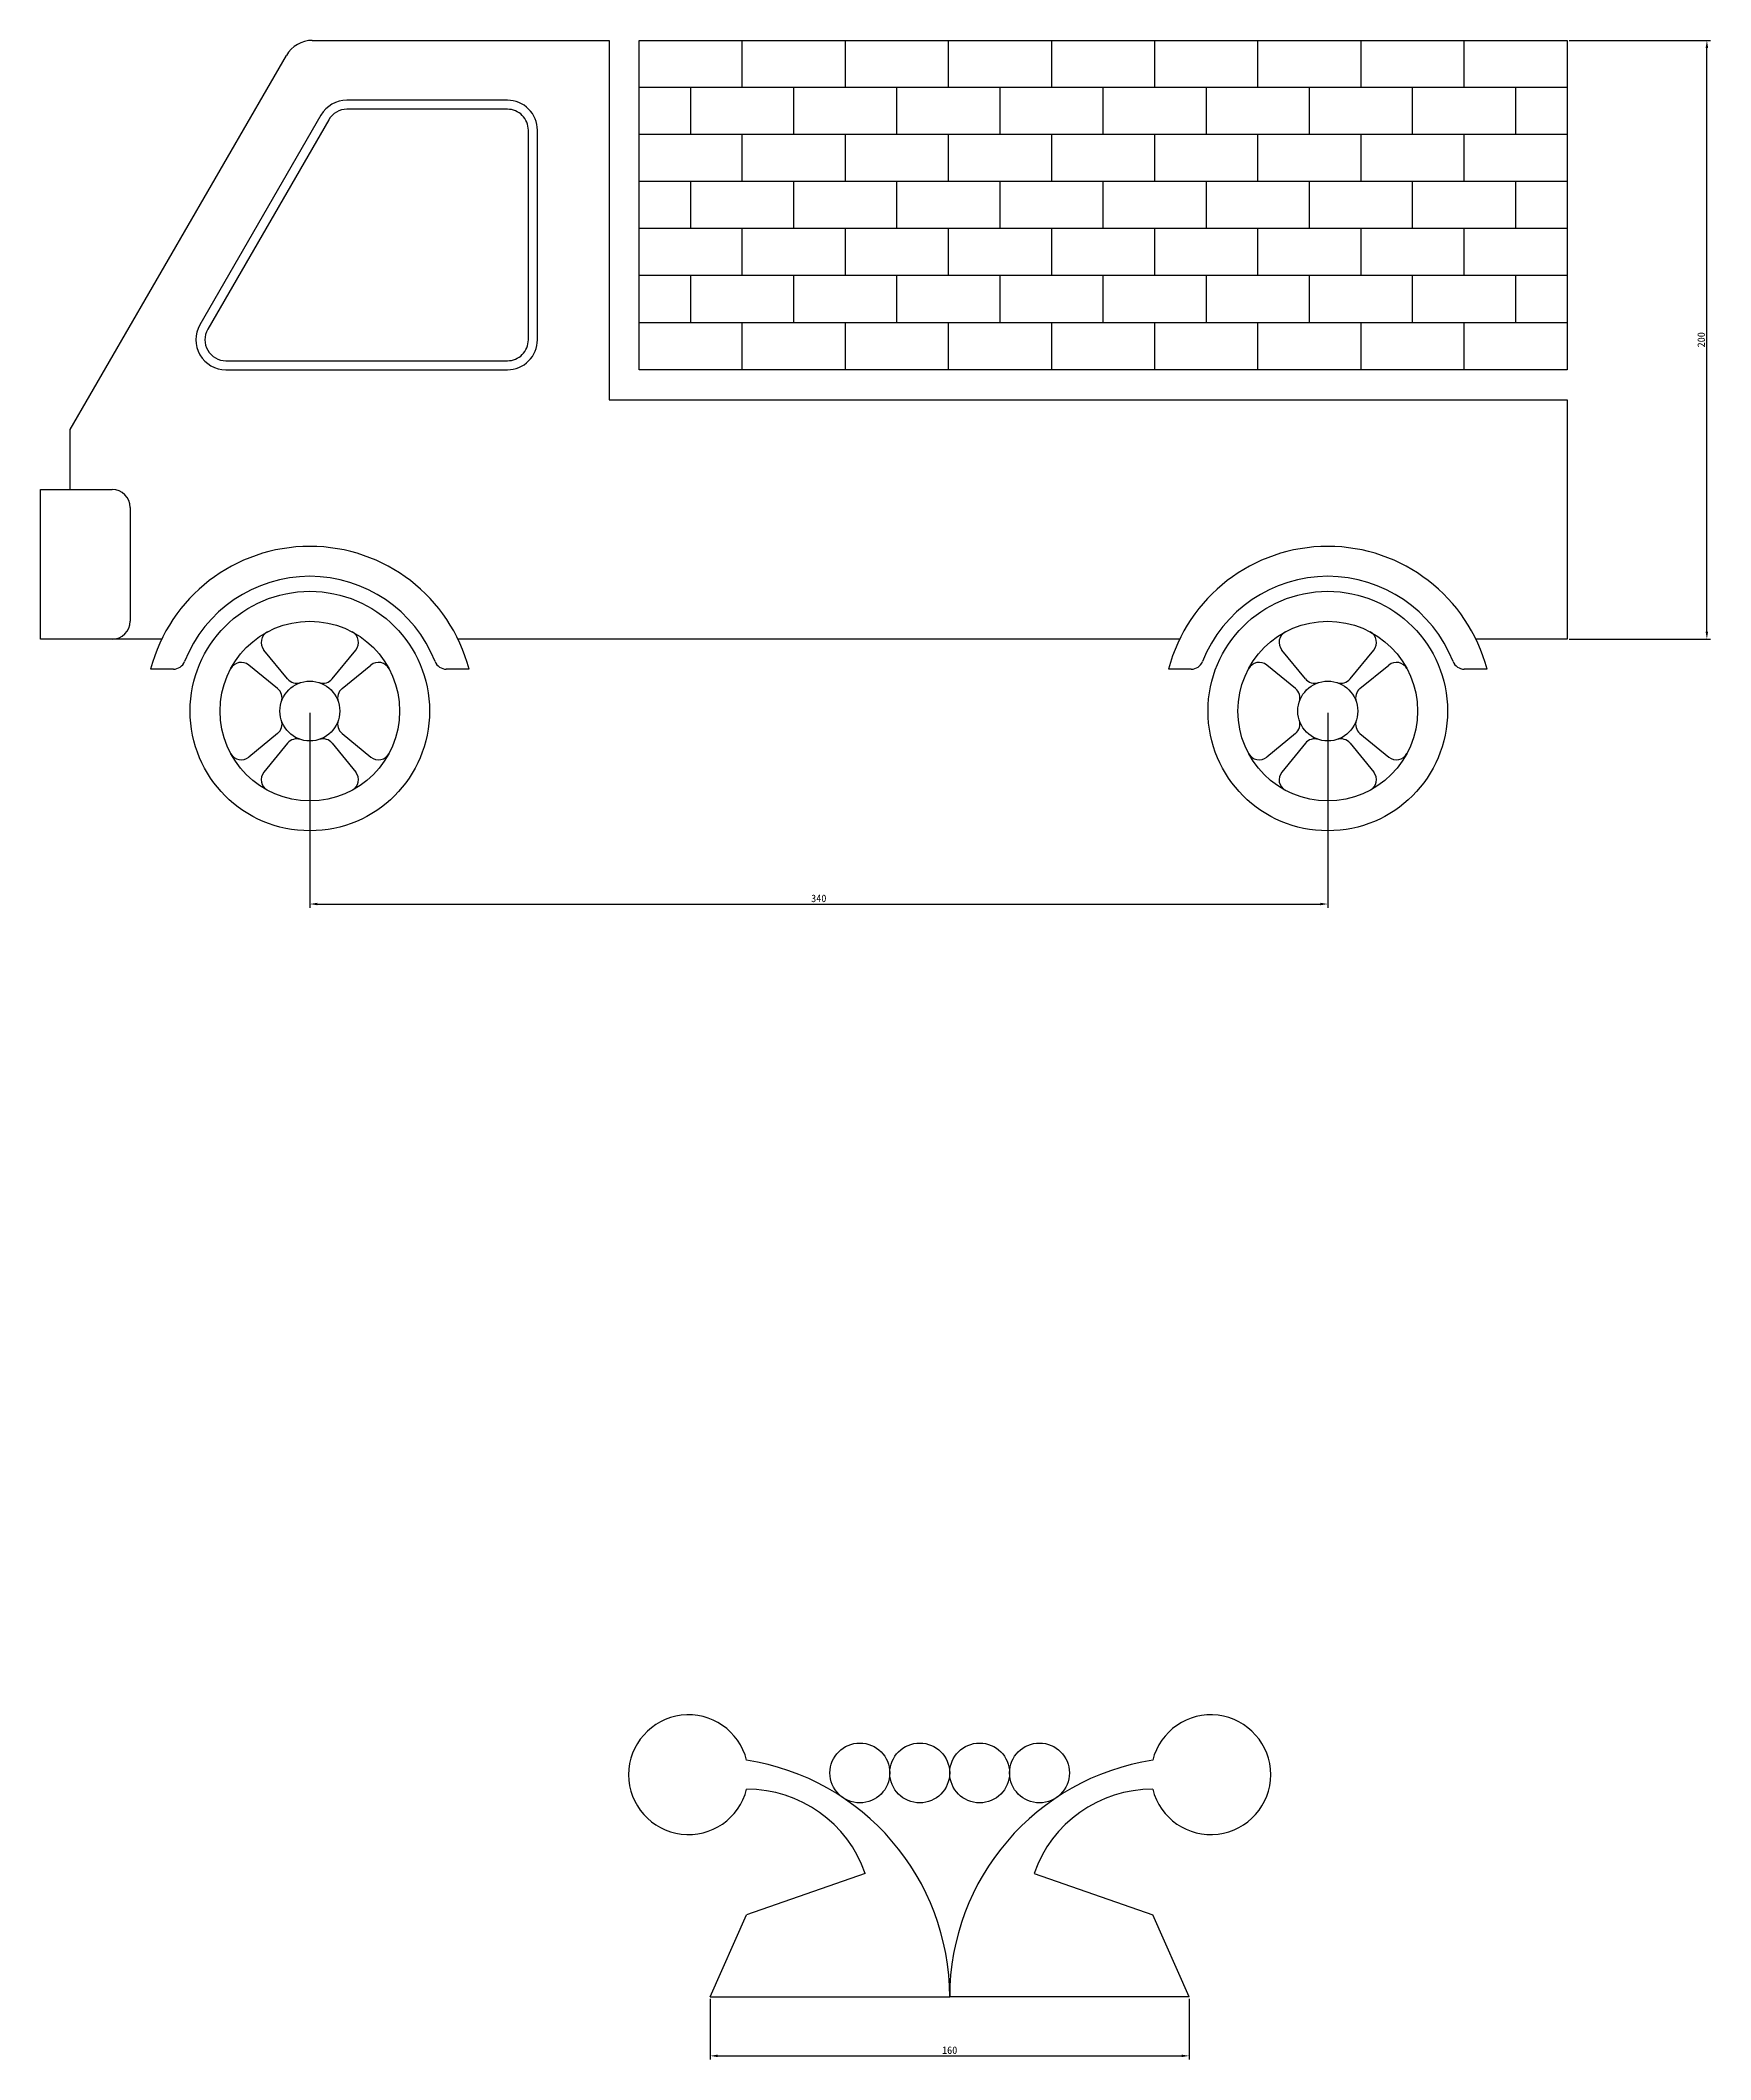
# Model space of a CAD drawing. Header units: millimetres. Extents: x 244 to 4336, y 1055 to 3448.
# Drawn here: x 2929 to 3487, y 2371 to 3045 of the extents above; entities that cross this region are included whole.
import ezdxf

# ---------------------------------------------------------------- set-up
doc = ezdxf.new("R2010")
doc.units = ezdxf.units.MM
doc.header["$LTSCALE"] = 0.5
doc.layers.add('DIM', color=1, linetype='Continuous')
doc.layers.add('STR', color=4, linetype='Continuous')
doc.dimstyles.new('ISO-25', dxfattribs={"dimtxt": 2.5, "dimasz": 2.5, "dimexe": 1.25, "dimexo": 0.625, "dimtad": 1, "dimtxsty": 'Standard', "dimcen": 2.5, "dimadec": 0, "dimazin": 0, "dimtfac": 1, "dimtmove": 0, "dimatfit": 3, "dimfxl": 1, "dimarcsym": 0})

# ---------------------------------------------------------------- blocks, each defined once
blk = doc.blocks.new('*D33')
at = {"layer": 'Defpoints', "color": 0, "transparency": 16777216}
for p in [(3018.82, 2821.17), (3358.82, 2821.17), (3358.82, 2756.72)]:
    blk.add_point(p, dxfattribs=at)
at = {"layer": 'DIM', "color": 0, "lineweight": -2, "transparency": 16777216}
for p, q in [((3018.82, 2820.54), (3018.82, 2755.47)), ((3358.82, 2820.54), (3358.82, 2755.47)), ((3021.32, 2756.72), (3356.32, 2756.72))]:
    blk.add_line(p, q, dxfattribs=at)
at = {"layer": 'DIM', "color": 0, "transparency": 16777216}
for points in [[(3021.32, 2757.14), (3021.32, 2756.3), (3018.82, 2756.72)], [(3356.32, 2757.14), (3356.32, 2756.3), (3358.82, 2756.72)]]:
    blk.add_solid(points, dxfattribs=at)
at = {"layer": 'DIM', "color": 0, "transparency": 16777216, "insert": (3188.82, 2758.59), "char_height": 2.5, "attachment_point": 5}
blk.add_mtext('340', dxfattribs=at)
blk = doc.blocks.new('*D34')
at = {"layer": 'Defpoints', "color": 0, "transparency": 16777216}
for p in [(3438.82, 3045.17), (3485.45, 3045.17), (3438.82, 2845.17)]:
    blk.add_point(p, dxfattribs=at)
at = {"layer": 'DIM', "color": 0, "lineweight": -2, "transparency": 16777216}
for p, q in [((3439.45, 3045.17), (3486.7, 3045.17)), ((3485.45, 2847.67), (3485.45, 3042.67)), ((3439.45, 2845.17), (3486.7, 2845.17))]:
    blk.add_line(p, q, dxfattribs=at)
at = {"layer": 'DIM', "color": 0, "transparency": 16777216}
for points in [[(3485.03, 3042.67), (3485.86, 3042.67), (3485.45, 3045.17)], [(3485.03, 2847.67), (3485.86, 2847.67), (3485.45, 2845.17)]]:
    blk.add_solid(points, dxfattribs=at)
at = {"layer": 'DIM', "color": 0, "transparency": 16777216, "insert": (3483.57, 2945.17), "char_height": 2.5, "attachment_point": 5, "rotation": 90}
blk.add_mtext('200', dxfattribs=at)
blk = doc.blocks.new('*D44')
at = {"layer": 'Defpoints', "color": 0, "transparency": 16777216}
for p in [(3152.53, 2391.67), (3312.53, 2391.67), (3312.53, 2372.01)]:
    blk.add_point(p, dxfattribs=at)
at = {"layer": 'DIM', "color": 0, "lineweight": -2, "transparency": 16777216}
for p, q in [((3152.53, 2391.05), (3152.53, 2370.76)), ((3312.53, 2391.05), (3312.53, 2370.76)), ((3155.03, 2372.01), (3310.03, 2372.01))]:
    blk.add_line(p, q, dxfattribs=at)
at = {"layer": 'DIM', "color": 0, "transparency": 16777216}
for points in [[(3155.03, 2372.43), (3155.03, 2371.59), (3152.53, 2372.01)], [(3310.03, 2372.43), (3310.03, 2371.59), (3312.53, 2372.01)]]:
    blk.add_solid(points, dxfattribs=at)
at = {"layer": 'DIM', "color": 0, "transparency": 16777216, "insert": (3232.53, 2373.89), "char_height": 2.5, "attachment_point": 5}
blk.add_mtext('160', dxfattribs=at)

msp = doc.modelspace()

# ---------------------------------------------------------------- linework, layer by layer
at = {"layer": 'STR'}
for p, q in [((3019.654, 3045.167), (3118.825, 3045.167)), ((3118.825, 3045.167), (3118.825, 2925.167)), ((3128.825, 2935.167), (3128.825, 3045.167)), ((3128.825, 3045.167), (3438.825, 3045.167)), ((3163.269, 3029.452), (3163.269, 3045.167)), ((3197.714, 3029.452), (3197.714, 3045.167)), ((3232.158, 3029.452), (3232.158, 3045.167)), ((3266.602, 3029.452), (3266.602, 3045.167)), ((3301.047, 3029.452), (3301.047, 3045.167)), ((3335.491, 3029.452), (3335.491, 3045.167)), ((3369.936, 3029.452), (3369.936, 3045.167)), ((3404.38, 3029.452), (3404.38, 3045.167)), ((3438.825, 3045.167), (3438.825, 2935.167)), ((2938.825, 2915.167), (3010.994, 3040.167)), ((3438.825, 3029.452), (3128.825, 3029.452)), ((3146.047, 3013.738), (3146.047, 3029.452)), ((3180.491, 3013.738), (3180.491, 3029.452)), ((3214.936, 3013.738), (3214.936, 3029.452)), ((3249.38, 3013.738), (3249.38, 3029.452)), ((3283.825, 3013.738), (3283.825, 3029.452)), ((3318.269, 3013.738), (3318.269, 3029.452)), ((3352.714, 3013.738), (3352.714, 3029.452)), ((3387.158, 3013.738), (3387.158, 3029.452)), ((3421.602, 3013.738), (3421.602, 3029.452)), ((3438.825, 3013.738), (3128.825, 3013.738)), ((3163.269, 2998.024), (3163.269, 3013.738)), ((3197.714, 2998.024), (3197.714, 3013.738)), ((3232.158, 2998.024), (3232.158, 3013.738)), ((3266.602, 2998.024), (3266.602, 3013.738)), ((3301.047, 2998.024), (3301.047, 3013.738)), ((3335.491, 2998.024), (3335.491, 3013.738)), ((3369.936, 2998.024), (3369.936, 3013.738)), ((3404.38, 2998.024), (3404.38, 3013.738)), ((3438.825, 2998.024), (3128.825, 2998.024)), ((3146.047, 2982.309), (3146.047, 2998.024)), ((3180.491, 2982.309), (3180.491, 2998.024)), ((3214.936, 2982.309), (3214.936, 2998.024)), ((3249.38, 2982.309), (3249.38, 2998.024)), ((3283.825, 2982.309), (3283.825, 2998.024)), ((3318.269, 2982.309), (3318.269, 2998.024)), ((3352.714, 2982.309), (3352.714, 2998.024)), ((3387.158, 2982.309), (3387.158, 2998.024)), ((3421.602, 2982.309), (3421.602, 2998.024)), ((3438.825, 2982.309), (3128.825, 2982.309)), ((3163.269, 2966.595), (3163.269, 2982.309)), ((3197.714, 2966.595), (3197.714, 2982.309)), ((3232.158, 2966.595), (3232.158, 2982.309)), ((3266.602, 2966.595), (3266.602, 2982.309)), ((3301.047, 2966.595), (3301.047, 2982.309)), ((3335.491, 2966.595), (3335.491, 2982.309)), ((3369.936, 2966.595), (3369.936, 2982.309)), ((3404.38, 2966.595), (3404.38, 2982.309)), ((3438.825, 2966.595), (3128.825, 2966.595)), ((3146.047, 2950.881), (3146.047, 2966.595)), ((3180.491, 2950.881), (3180.491, 2966.595)), ((3214.936, 2950.881), (3214.936, 2966.595)), ((3249.38, 2950.881), (3249.38, 2966.595)), ((3283.825, 2950.881), (3283.825, 2966.595)), ((3318.269, 2950.881), (3318.269, 2966.595)), ((3352.714, 2950.881), (3352.714, 2966.595)), ((3387.158, 2950.881), (3387.158, 2966.595)), ((3421.602, 2950.881), (3421.602, 2966.595)), ((3438.825, 2950.881), (3128.825, 2950.881)), ((3163.269, 2935.167), (3163.269, 2950.881)), ((3197.714, 2935.167), (3197.714, 2950.881)), ((3232.158, 2935.167), (3232.158, 2950.881)), ((3266.602, 2935.167), (3266.602, 2950.881)), ((3301.047, 2935.167), (3301.047, 2950.881)), ((3335.491, 2935.167), (3335.491, 2950.881)), ((3369.936, 2935.167), (3369.936, 2950.881)), ((3404.38, 2935.167), (3404.38, 2950.881)), ((3438.825, 2935.167), (3128.825, 2935.167)), ((3118.825, 2925.167), (3438.825, 2925.167)), ((3438.825, 2925.167), (3438.825, 2845.167)), ((2938.825, 2895.167), (2938.825, 2915.167)), ((2928.825, 2845.167), (2928.825, 2895.167)), ((2928.825, 2895.167), (2952.825, 2895.167)), ((2958.825, 2889.167), (2958.825, 2851.167)), ((2938.825, 2845.167), (2928.825, 2845.167)), ((2969.337, 2845.167), (2938.825, 2845.167)), ((3011.334, 2831.927), (3003.459, 2841.558)), ((3026.316, 2831.927), (3034.19, 2841.558)), ((3309.337, 2845.167), (3068.312, 2845.167)), ((3351.334, 2831.927), (3343.459, 2841.558)), ((3366.316, 2831.927), (3374.19, 2841.558)), ((3438.825, 2845.167), (3408.312, 2845.167)), ((2973.251, 2835.167), (2965.636, 2835.167)), ((3008.064, 2828.658), (2998.433, 2836.532)), ((3029.585, 2828.658), (3039.216, 2836.532)), ((3072.013, 2835.167), (3064.399, 2835.167)), ((3313.251, 2835.167), (3305.636, 2835.167)), ((3348.064, 2828.658), (3338.433, 2836.532)), ((3369.585, 2828.658), (3379.216, 2836.532)), ((3412.013, 2835.167), (3404.399, 2835.167)), ((3008.064, 2813.676), (2998.433, 2805.801)), ((3029.585, 2813.676), (3039.216, 2805.801)), ((3348.064, 2813.676), (3338.433, 2805.801)), ((3369.585, 2813.676), (3379.216, 2805.801)), ((3011.334, 2810.406), (3003.459, 2800.775)), ((3026.316, 2810.406), (3034.19, 2800.775)), ((3351.334, 2810.406), (3343.459, 2800.775)), ((3366.316, 2810.406), (3374.19, 2800.775)), ((3204.352, 2432.976), (3164.714, 2419.09)), ((3260.714, 2432.976), (3300.352, 2419.09)), ((3152.533, 2391.674), (3164.714, 2419.09)), ((3312.533, 2391.674), (3300.352, 2419.09)), ((3152.533, 2391.674), (3232.533, 2391.674)), ((3312.533, 2391.674), (3232.533, 2391.674))]:
    msp.add_line(p, q, dxfattribs=at)
for points in [[(3031.201, 3025.167, 0.2679492), (3022.541, 3020.167), (2982.126, 2950.167, 0.5773503), (2990.786, 2935.167), (3084.825, 2935.167, 0.4142136), (3094.825, 2945.167), (3094.825, 3015.167, 0.4142136), (3084.825, 3025.167)], [(3031.201, 3022.167, 0.2679492), (3025.139, 3018.667), (2984.724, 2948.667, 0.5773503), (2990.786, 2938.167), (3084.825, 2938.167, 0.4142136), (3091.825, 2945.167), (3091.825, 3015.167, 0.4142136), (3084.825, 3022.167)]]:
    msp.add_lwpolyline(points, format="xyb", close=True, dxfattribs=at)
for centre, radius in [((3018.825, 2821.167), 40), ((3358.825, 2821.167), 40), ((3018.825, 2821.167), 30), ((3358.825, 2821.167), 30), ((3018.825, 2821.167), 10), ((3358.825, 2821.167), 10), ((3202.533, 2466.507), 10), ((3222.533, 2466.507), 10), ((3242.533, 2466.507), 10), ((3262.533, 2466.507), 10)]:
    msp.add_circle(centre, radius, dxfattribs=at)
for centre, radius, start, end in [((3019.654, 3035.167), 10, 90, 150), ((2952.825, 2889.167), 6, 0, 90), ((3018.825, 2821.167), 55, 14.746653, 165.253347), ((3358.825, 2821.167), 55, 14.746653, 165.253347), ((3018.825, 2821.167), 45, 21.552089, 158.447911), ((3358.825, 2821.167), 45, 21.552089, 158.447911), ((2952.825, 2851.167), 6, 270, 0), ((3006.556, 2844.09), 4, 118.156488, 219.270676), ((3031.094, 2844.09), 4, 320.729324, 61.843512), ((3346.556, 2844.09), 4, 118.156488, 219.270676), ((3371.094, 2844.09), 4, 320.729324, 61.843512), ((2973.251, 2839.167), 4, 270, 338.447911), ((2995.902, 2833.436), 4, 50.729324, 151.843512), ((3041.748, 2833.436), 4, 28.156488, 129.270676), ((3064.399, 2839.167), 4, 201.552089, 270), ((3313.251, 2839.167), 4, 270, 338.447911), ((3335.902, 2833.436), 4, 50.729324, 151.843512), ((3381.748, 2833.436), 4, 28.156488, 129.270676), ((3404.399, 2839.167), 4, 201.552089, 270), ((3005.532, 2825.561), 4, 341.706256, 50.729324), ((3014.43, 2834.459), 4, 219.270676, 288.293744), ((3023.219, 2834.459), 4, 251.706256, 320.729324), ((3032.117, 2825.561), 4, 129.270676, 198.293744), ((3345.532, 2825.561), 4, 341.706256, 50.729324), ((3354.43, 2834.459), 4, 219.270676, 288.293744), ((3363.219, 2834.459), 4, 251.706256, 320.729324), ((3372.117, 2825.561), 4, 129.270676, 198.293744), ((3005.532, 2816.772), 4, 309.270676, 18.293744), ((3032.117, 2816.772), 4, 161.706256, 230.729324), ((3345.532, 2816.772), 4, 309.270676, 18.293744), ((3372.117, 2816.772), 4, 161.706256, 230.729324), ((2995.902, 2808.898), 4, 208.156488, 309.270676), ((3014.43, 2807.874), 4, 71.706256, 140.729324), ((3023.219, 2807.874), 4, 39.270676, 108.293744), ((3041.748, 2808.898), 4, 230.729324, 331.843512), ((3335.902, 2808.898), 4, 208.156488, 309.270676), ((3354.43, 2807.874), 4, 71.706256, 140.729324), ((3363.219, 2807.874), 4, 39.270676, 108.293744), ((3381.748, 2808.898), 4, 230.729324, 331.843512), ((3006.556, 2798.243), 4, 140.729324, 241.843512), ((3031.094, 2798.243), 4, 298.156488, 39.270676), ((3346.556, 2798.243), 4, 140.729324, 241.843512), ((3371.094, 2798.243), 4, 298.156488, 39.270676), ((3145.305, 2465.916), 20, 13.962482, 346.037518), ((3319.761, 2465.916), 20, 193.962482, 166.037518), ((3152.533, 2391.674), 80, 0, 81.241935), ((3312.533, 2391.674), 80, 98.758065, 180), ((3164.714, 2419.09), 42, 19.306389, 90), ((3300.352, 2419.09), 42, 90, 160.693611)]:
    msp.add_arc(centre, radius, start, end, dxfattribs=at)

# ---------------------------------------------------------------- dimensions: what is measured, and where the dimension line sits
at = {"layer": 'DIM'}
dim = msp.add_linear_dim(base=(3485.446, 3045.167), p1=(3438.825, 2845.167), p2=(3438.825, 3045.167), angle=90, dimstyle='ISO-25', dxfattribs=at)
dim.commit()
dim.dimension.update_dxf_attribs({"geometry": '*D34', "text_midpoint": (3483.571, 2945.167)})
for base, p1, p2, picture, middle in [((3358.825, 2756.719), (3018.825, 2821.167), (3358.825, 2821.167), '*D33', (3188.825, 2758.594)), ((3312.533, 2372.01), (3152.533, 2391.674), (3312.533, 2391.674), '*D44', (3232.533, 2373.885))]:
    dim = msp.add_linear_dim(base=base, p1=p1, p2=p2, dimstyle='ISO-25', dxfattribs=at)
    dim.commit()
    dim.dimension.update_dxf_attribs({"geometry": picture, "text_midpoint": middle})

doc.saveas('drawing.dxf')
